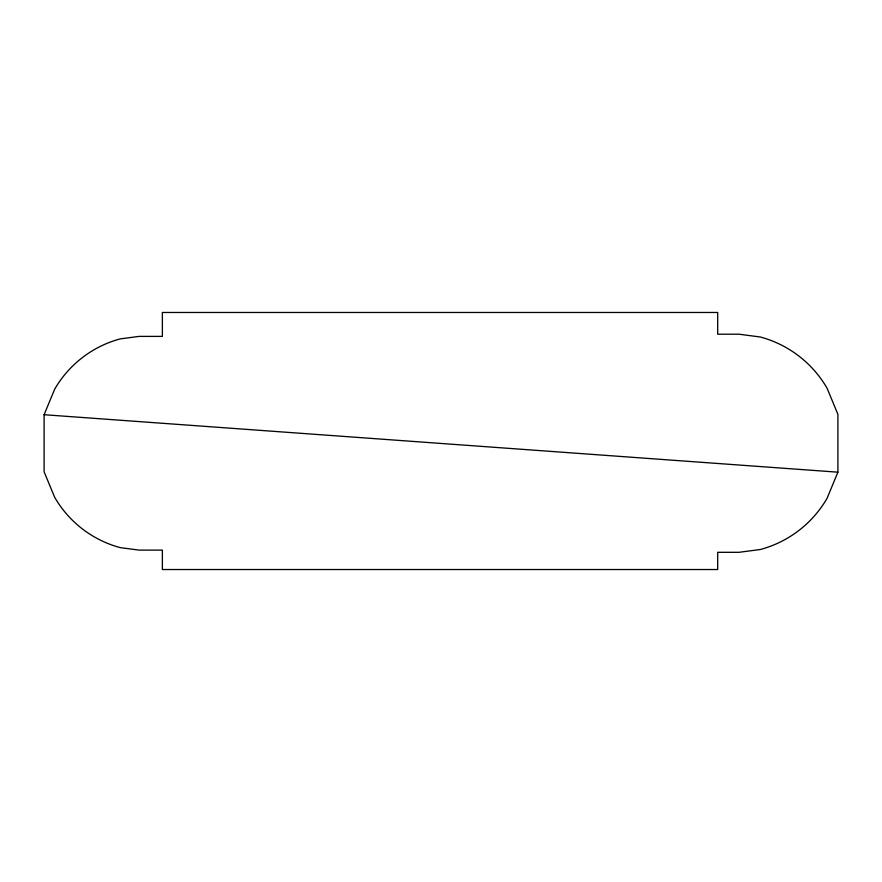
<?xml version="1.0" encoding="UTF-8"?>
<svg xmlns="http://www.w3.org/2000/svg" width="882" height="882" viewBox="0 0 882 882"><rect width="100%" height="100%" fill="white"/><g stroke="black" fill="none" stroke-linecap="round" stroke-linejoin="round"><path stroke-width="1.32" d="M44.1 414.716L54.662 389.227A108.067 108.067 0 0 1 120.283 338.875L139.113 336.395L162.376 336.395L162.376 312.471L717.694 312.471L717.694 334.201L739.028 334.201L760.295 337.001A110.007 110.007 0 0 1 827.096 388.256L837.9 414.342L837.9 472.179L827.096 498.264A110.007 110.007 0 0 1 760.295 549.508L739.028 552.308L717.694 552.308L717.694 569.529L162.376 569.529L162.376 550.114L139.113 550.114L120.283 547.634A108.067 108.067 0 0 1 54.662 497.283L44.1 471.793L44.1 414.716L837.9 472.179"/></g></svg>
